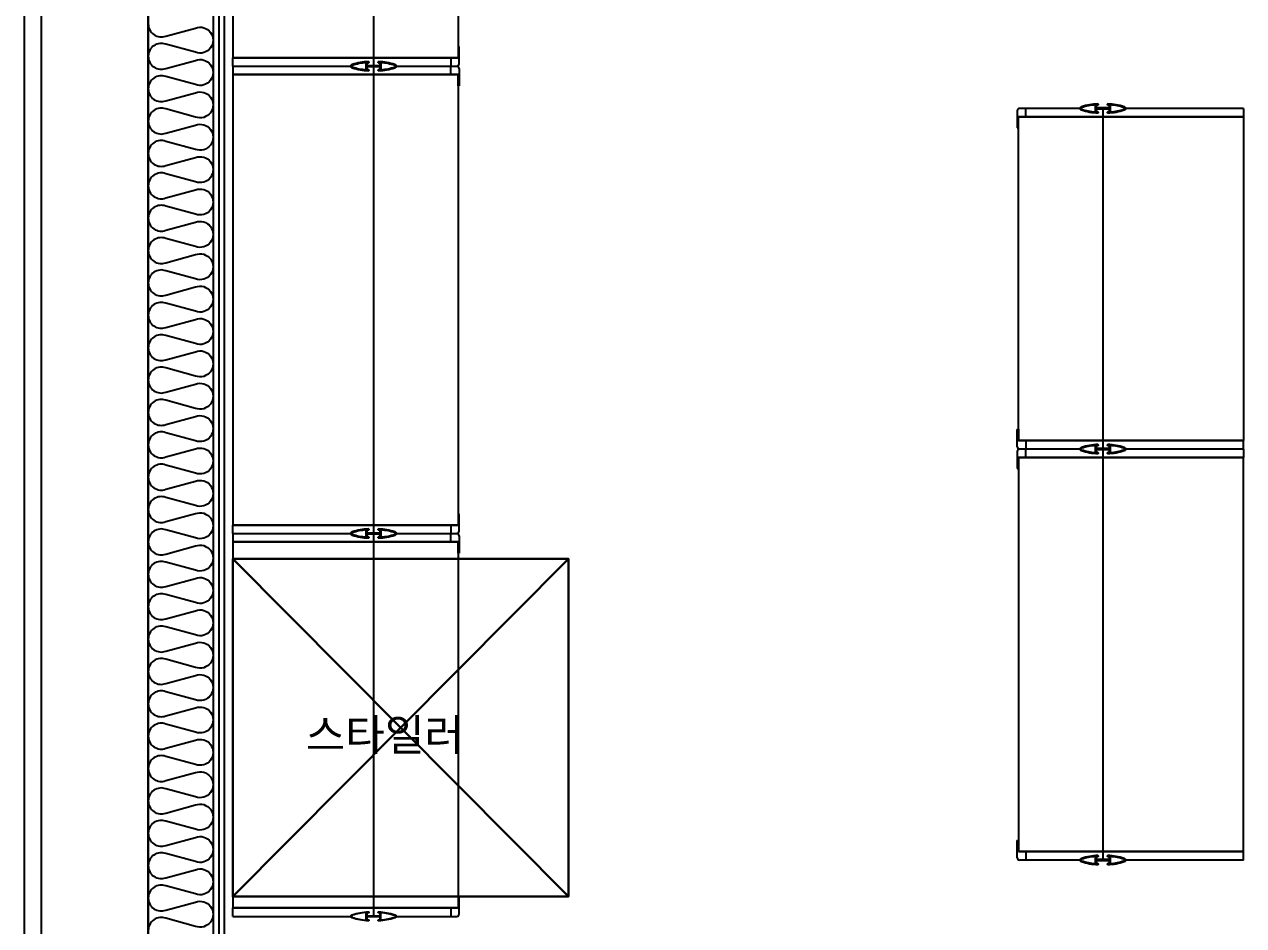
# Model space of a CAD drawing. Header units: millimetres. Extents: x -33000 to 294000, y 0 to 42408.
# Drawn here: x 259606 to 261771, y 15553 to 17154 of the extents above; entities that cross this region are included whole.
import ezdxf

# ---------------------------------------------------------------- set-up
doc = ezdxf.new("R2010")
doc.units = ezdxf.units.MM
doc.header["$LTSCALE"] = 50
doc.layers.add('arch', color=8, linetype='Continuous')
doc.styles.add('맑은 고딕', font='malgun.ttf')

# ---------------------------------------------------------------- blocks, each defined once
blk = doc.blocks.new('24122111')
at = {"linetype": 'ByBlock', "lineweight": 30}
for p, q in [((380381.2, 56616, -15.3), (379785.2, 56016, -15.3)), ((379785.2, 56616, -15.3), (380381.2, 56016, -15.3))]:
    blk.add_line(p, q, dxfattribs=at)
at = {"linetype": 'ByBlock', "lineweight": 30, "elevation": -15.3}
blk.add_lwpolyline([(379785.2, 56616), (380381.2, 56616), (380381.2, 56016), (379785.2, 56016)], close=True, dxfattribs=at)
at = {"style": '맑은 고딕'}
blk.add_text('스타일러', height=56, dxfattribs=at).set_placement((379914.8, 56275.2, -15.3))

msp = doc.modelspace()

# ---------------------------------------------------------------- linework, layer by layer
at = {"layer": 'arch', "ltscale": 25}
for p, q in [((259606.2, 8804.6), (259606.2, 18754.6)), ((259826.2, 18534.6), (259826.2, 8804.6)), ((259826.2, 10349.6), (259826.2, 18534.6)), ((259941.2, 18419.6), (259941.2, 10464.6)), ((259951.2, 18409.6), (259951.2, 10474.6)), ((259961.2, 18399.6), (259961.2, 10484.6)), ((260226.2, 17810.4), (260226.2, 15568.9)), ((259976.2, 17794.6), (259976.2, 17094.6)), ((260376.2, 17794.6), (260376.2, 17094.6)), ((260378.2, 17114.3), (260376.2, 17114.6)), ((260376.2, 17114.6), (260376.2, 17094.6)), ((260378.2, 17083.6), (260378.2, 17114.3)), ((260376.2, 17094.6), (259976.2, 17094.6)), ((259976.2, 17079.6), (259976.2, 17094.6)), ((260376.2, 17094.6), (260363.2, 17094.6)), ((260363.2, 17094.6), (260363.2, 17079.6)), ((259976.2, 17079.6), (259976.2, 17064.6)), ((260376.2, 17064.6), (259976.2, 17064.6)), ((259976.2, 17064.6), (259976.2, 16264.6)), ((260363.2, 17064.6), (260363.2, 17079.6)), ((260363.2, 17079.6), (260374.2, 17079.6)), ((260376.2, 17064.6), (260363.2, 17064.6)), ((260376.2, 17044.6), (260376.2, 17064.6)), ((260376.2, 17064.6), (260376.2, 16264.6)), ((260378.2, 17075.6), (260378.2, 17044.9)), ((260378.2, 17044.9), (260376.2, 17044.6)), ((261369.2, 17000.6), (261369.2, 16969.9)), ((261384.2, 17004.6), (261373.2, 17004.6)), ((261384.2, 16989.6), (261384.2, 17004.6)), ((261521.2, 17005.4), (261521.2, 15668.9)), ((261771.2, 17004.6), (261771.2, 16989.6)), ((261371.2, 16989.6), (261771.2, 16989.6)), ((261371.2, 16969.6), (261371.2, 16989.6)), ((261371.2, 16989.6), (261384.2, 16989.6)), ((261369.2, 16969.9), (261371.2, 16969.6)), ((261369.2, 16434.3), (261371.2, 16434.6)), ((261369.2, 16403.6), (261369.2, 16434.3)), ((261371.2, 16434.6), (261371.2, 16414.6)), ((261371.2, 16414.6), (261771.2, 16414.6)), ((261371.2, 16414.6), (261384.2, 16414.6)), ((261384.2, 16414.6), (261384.2, 16399.6)), ((261771.2, 16399.6), (261771.2, 16414.6)), ((261369.2, 16395.6), (261369.2, 16364.9)), ((261384.2, 16399.6), (261373.2, 16399.6)), ((261384.2, 16384.6), (261384.2, 16399.6)), ((261771.2, 16399.6), (261771.2, 16384.6)), ((261371.2, 16384.6), (261771.2, 16384.6)), ((261371.2, 16364.6), (261371.2, 16384.6)), ((261371.2, 16384.6), (261384.2, 16384.6)), ((261369.2, 16364.9), (261371.2, 16364.6)), ((260378.2, 16284.3), (260376.2, 16284.6)), ((260376.2, 16284.6), (260376.2, 16264.6)), ((260378.2, 16253.6), (260378.2, 16284.3)), ((260376.2, 16264.6), (259976.2, 16264.6)), ((259976.2, 16249.6), (259976.2, 16264.6)), ((260376.2, 16264.6), (260363.2, 16264.6)), ((260363.2, 16264.6), (260363.2, 16249.6)), ((259976.2, 16249.6), (259976.2, 16234.6)), ((260363.2, 16234.6), (260363.2, 16249.6)), ((260363.2, 16249.6), (260374.2, 16249.6)), ((260378.2, 16245.6), (260378.2, 16214.9)), ((260376.2, 16234.6), (259976.2, 16234.6)), ((259976.2, 16234.6), (259976.2, 15584.6)), ((260376.2, 16234.6), (260363.2, 16234.6)), ((260376.2, 16214.6), (260376.2, 16234.6)), ((260376.2, 16234.6), (260376.2, 15584.6)), ((260378.2, 16214.9), (260376.2, 16214.6)), ((261369.2, 15704.3), (261371.2, 15704.6)), ((261369.2, 15673.6), (261369.2, 15704.3)), ((261371.2, 15704.6), (261371.2, 15684.6)), ((261371.2, 15684.6), (261771.2, 15684.6)), ((261371.2, 15684.6), (261384.2, 15684.6)), ((261384.2, 15684.6), (261384.2, 15669.6)), ((261771.2, 15669.6), (261771.2, 15684.6)), ((261384.2, 15669.6), (261373.2, 15669.6)), ((260378.2, 15604.3), (260376.2, 15604.6)), ((260376.2, 15604.6), (260376.2, 15584.6)), ((260378.2, 15573.6), (260378.2, 15604.3)), ((260376.2, 15584.6), (259976.2, 15584.6)), ((259976.2, 15569.6), (259976.2, 15584.6)), ((260376.2, 15584.6), (260363.2, 15584.6)), ((260363.2, 15584.6), (260363.2, 15569.6)), ((260363.2, 15569.6), (260374.2, 15569.6))]:
    msp.add_line(p, q, dxfattribs=at)
at = {"layer": 'arch'}
msp.add_line((259636.2, 18504.6), (259636.2, 13054.6), dxfattribs=at)
at = {"layer": 'arch', "ltscale": 25}
msp.add_lwpolyline([(259826.2, 17154.6, 0.524856), (259857.4, 17133.1), (259910, 17147.4, -1.449198), (259910, 17104.3), (259857.4, 17118.6, 0.524856), (259826.2, 17097.1, 0.524856), (259857.4, 17075.6), (259910, 17089.9, -1.449198), (259910, 17046.8), (259857.4, 17061.1, 0.524856), (259826.2, 17039.6, 0.524856), (259857.4, 17018.1), (259910, 17032.4, -1.449198), (259910, 16989.3), (259857.4, 17003.6, 0.524856), (259826.2, 16982.1, 0.524856), (259857.4, 16960.6), (259910, 16974.9, -1.449198), (259910, 16931.8), (259857.4, 16946.1, 0.524856), (259826.2, 16924.6, 0.524856), (259857.4, 16903.1), (259910, 16917.4, -1.449198), (259910, 16874.3), (259857.4, 16888.6, 0.524856), (259826.2, 16867.1, 0.524856), (259857.4, 16845.6), (259910, 16859.9, -1.449198), (259910, 16816.8), (259857.4, 16831.1, 0.524856), (259826.2, 16809.6, 0.524856), (259857.4, 16788.1), (259910, 16802.4, -1.449198), (259910, 16759.3), (259857.4, 16773.6, 0.524856), (259826.2, 16752.1, 0.524856), (259857.4, 16730.6), (259910, 16744.9, -1.449198), (259910, 16701.8), (259857.4, 16716.1, 0.524856), (259826.2, 16694.6, 0.524856), (259857.4, 16673.1), (259910, 16687.4, -1.449198), (259910, 16644.3), (259857.4, 16658.6, 0.524856), (259826.2, 16637.1, 0.524856), (259857.4, 16615.6), (259910, 16629.9, -1.449198), (259910, 16586.8), (259857.4, 16601.1, 0.524856), (259826.2, 16579.6, 0.524856), (259857.4, 16558.1), (259910, 16572.4, -1.449198), (259910, 16529.3), (259857.4, 16543.6, 0.524856), (259826.2, 16522.1, 0.524856), (259857.4, 16500.6), (259910, 16514.9, -1.449198), (259910, 16471.8), (259857.4, 16486.1, 0.524856), (259826.2, 16464.6, 0.524856), (259857.4, 16443.1), (259910, 16457.4, -1.449198), (259910, 16414.3), (259857.4, 16428.6, 0.524856), (259826.2, 16407.1, 0.524856), (259857.4, 16385.6), (259910, 16399.9, -1.449198), (259910, 16356.8), (259857.4, 16371.1, 0.524856), (259826.2, 16349.6, 0.524856), (259857.4, 16328.1), (259910, 16342.4, -1.449198), (259910, 16299.3), (259857.4, 16313.6, 0.524856), (259826.2, 16292.1, 0.524856), (259857.4, 16270.6), (259910, 16284.9, -1.449198), (259910, 16241.8), (259857.4, 16256.1, 0.524856), (259826.2, 16234.6, 0.524856), (259857.4, 16213.1), (259910, 16227.4, -1.449198), (259910, 16184.3), (259857.4, 16198.6, 0.524856), (259826.2, 16177.1, 0.524856), (259857.4, 16155.6), (259910, 16169.9, -1.449198), (259910, 16126.8), (259857.4, 16141.1, 0.524856), (259826.2, 16119.6, 0.524856), (259857.4, 16098.1), (259910, 16112.4, -1.449198), (259910, 16069.3), (259857.4, 16083.6, 0.524856), (259826.2, 16062.1, 0.524856), (259857.4, 16040.6), (259910, 16054.9, -1.449198), (259910, 16011.8), (259857.4, 16026.1, 0.524856), (259826.2, 16004.6, 0.524856), (259857.4, 15983.1), (259910, 15997.4, -1.449198), (259910, 15954.3), (259857.4, 15968.6, 0.524856), (259826.2, 15947.1, 0.524856), (259857.4, 15925.6), (259910, 15939.9, -1.449198), (259910, 15896.8), (259857.4, 15911.1, 0.524856), (259826.2, 15889.6, 0.524856), (259857.4, 15868.1), (259910, 15882.4, -1.449198), (259910, 15839.3), (259857.4, 15853.6, 0.524856), (259826.2, 15832.1, 0.524856), (259857.4, 15810.6), (259910, 15824.9, -1.449198), (259910, 15781.8), (259857.4, 15796.1, 0.524856), (259826.2, 15774.6, 0.524856), (259857.4, 15753.1), (259910, 15767.4, -1.449198), (259910, 15724.3), (259857.4, 15738.6, 0.524856), (259826.2, 15717.1, 0.524856), (259857.4, 15695.6), (259910, 15709.9, -1.449198), (259910, 15666.8), (259857.4, 15681.1, 0.524856), (259826.2, 15659.6, 0.524856), (259857.4, 15638.1), (259910, 15652.4, -1.449198), (259910, 15609.3), (259857.4, 15623.6, 0.524856), (259826.2, 15602.1, 0.524856), (259857.4, 15580.6), (259910, 15594.9, -1.449198), (259910, 15551.8), (259857.4, 15566.1, 0.524856), (259826.2, 15544.6, 0.524856)], format="xyb", dxfattribs=at)
at = {"layer": 'arch', "ltscale": 25, "elevation": 0}
for points in [[(260371.2, 17094.6), (259976.2, 17094.6)], [(259976.2, 17094.6), (260376.2, 17094.6)], [(259976.2, 17079.6), (260186.2, 17079.6)], [(260371.2, 17064.6), (259976.2, 17064.6)], [(259976.2, 17064.6), (260376.2, 17064.6)], [(260266.2, 17079.6), (260374.2, 17079.6)], [(260371.2, 16264.6), (259976.2, 16264.6)], [(259976.2, 16264.6), (260376.2, 16264.6)], [(259976.2, 16249.6), (260186.2, 16249.6)], [(260266.2, 16249.6), (260374.2, 16249.6)], [(260371.2, 16234.6), (259976.2, 16234.6)], [(259976.2, 16234.6), (260376.2, 16234.6)], [(260371.2, 15584.6), (259976.2, 15584.6)], [(259976.2, 15584.6), (260376.2, 15584.6)], [(259976.2, 15569.6), (260186.2, 15569.6)], [(260266.2, 15569.6), (260374.2, 15569.6)]]:
    msp.add_lwpolyline(points, dxfattribs=at)
for points in [[(260188.2, 17076.8, 0.073891), (260217.2, 17071.6, 0.422671), (260217.7, 17072.1), (260217.7, 17072.9, 0.414214), (260217.2, 17073.4), (260214.2, 17073.4), (260214.2, 17078.9), (260238.2, 17078.9), (260238.2, 17073.4), (260235.2, 17073.4, 0.414214), (260234.7, 17072.9), (260234.7, 17072.1, 0.422671), (260235.2, 17071.6, 0.073891), (260264.2, 17076.8, 0.719192), (260264.2, 17082.4, 0.073891), (260235.2, 17087.6, 0.422671), (260234.7, 17087.1), (260234.7, 17086.3, 0.414214), (260235.2, 17085.8), (260238.2, 17085.8), (260238.2, 17080.4), (260214.2, 17080.4), (260214.2, 17085.8), (260217.2, 17085.8, 0.414214), (260217.7, 17086.3), (260217.7, 17087.1, 0.422671), (260217.2, 17087.6, 0.073891), (260188.2, 17082.4, 0.719192)], [(260188.2, 17082.4, -0.073891), (260217.2, 17087.6, -0.422671), (260217.7, 17087.1), (260217.7, 17086.3, -0.414214), (260217.2, 17085.8), (260214.2, 17085.8), (260214.2, 17080.4), (260238.2, 17080.4), (260238.2, 17085.8), (260235.2, 17085.8, -0.414214), (260234.7, 17086.3), (260234.7, 17087.1, -0.422671), (260235.2, 17087.6, -0.073891), (260264.2, 17082.4, -0.719192), (260264.2, 17076.8, -0.073891), (260235.2, 17071.6, -0.422671), (260234.7, 17072.1), (260234.7, 17072.9, -0.414214), (260235.2, 17073.4), (260238.2, 17073.4), (260238.2, 17078.9), (260214.2, 17078.9), (260214.2, 17073.4), (260217.2, 17073.4, -0.414214), (260217.7, 17072.9), (260217.7, 17072.1, -0.422671), (260217.2, 17071.6, -0.073891), (260188.2, 17076.8, -0.719192)], [(260213.2, 17072.8, -0.063692), (260188.6, 17077.7, -0.719192), (260188.6, 17081.5, -0.063692), (260213.2, 17086.4)], [(260213.2, 17086.4, 0.063692), (260188.6, 17081.5, 0.719192), (260188.6, 17077.7, 0.063692), (260213.2, 17072.8)], [(260239.2, 17072.8, 0.063692), (260263.8, 17077.7, 0.719192), (260263.8, 17081.5, 0.063692), (260239.2, 17086.4)], [(260239.2, 17086.4, -0.063692), (260263.8, 17081.5, -0.719192), (260263.8, 17077.7, -0.063692), (260239.2, 17072.8)], [(260188.2, 16246.8, 0.073891), (260217.2, 16241.6, 0.422671), (260217.7, 16242.1), (260217.7, 16242.9, 0.414214), (260217.2, 16243.4), (260214.2, 16243.4), (260214.2, 16248.9), (260238.2, 16248.9), (260238.2, 16243.4), (260235.2, 16243.4, 0.414214), (260234.7, 16242.9), (260234.7, 16242.1, 0.422671), (260235.2, 16241.6, 0.073891), (260264.2, 16246.8, 0.719192), (260264.2, 16252.4, 0.073891), (260235.2, 16257.6, 0.422671), (260234.7, 16257.1), (260234.7, 16256.3, 0.414214), (260235.2, 16255.8), (260238.2, 16255.8), (260238.2, 16250.4), (260214.2, 16250.4), (260214.2, 16255.8), (260217.2, 16255.8, 0.414214), (260217.7, 16256.3), (260217.7, 16257.1, 0.422671), (260217.2, 16257.6, 0.073891), (260188.2, 16252.4, 0.719192)], [(260188.2, 16252.4, -0.073891), (260217.2, 16257.6, -0.422671), (260217.7, 16257.1), (260217.7, 16256.3, -0.414214), (260217.2, 16255.8), (260214.2, 16255.8), (260214.2, 16250.4), (260238.2, 16250.4), (260238.2, 16255.8), (260235.2, 16255.8, -0.414214), (260234.7, 16256.3), (260234.7, 16257.1, -0.422671), (260235.2, 16257.6, -0.073891), (260264.2, 16252.4, -0.719192), (260264.2, 16246.8, -0.073891), (260235.2, 16241.6, -0.422671), (260234.7, 16242.1), (260234.7, 16242.9, -0.414214), (260235.2, 16243.4), (260238.2, 16243.4), (260238.2, 16248.9), (260214.2, 16248.9), (260214.2, 16243.4), (260217.2, 16243.4, -0.414214), (260217.7, 16242.9), (260217.7, 16242.1, -0.422671), (260217.2, 16241.6, -0.073891), (260188.2, 16246.8, -0.719192)], [(260213.2, 16242.8, -0.063692), (260188.6, 16247.7, -0.719192), (260188.6, 16251.5, -0.063692), (260213.2, 16256.4)], [(260213.2, 16256.4, 0.063692), (260188.6, 16251.5, 0.719192), (260188.6, 16247.7, 0.063692), (260213.2, 16242.8)], [(260239.2, 16242.8, 0.063692), (260263.8, 16247.7, 0.719192), (260263.8, 16251.5, 0.063692), (260239.2, 16256.4)], [(260239.2, 16256.4, -0.063692), (260263.8, 16251.5, -0.719192), (260263.8, 16247.7, -0.063692), (260239.2, 16242.8)], [(260188.2, 15572.4, -0.073891), (260217.2, 15577.6, -0.422671), (260217.7, 15577.1), (260217.7, 15576.3, -0.414214), (260217.2, 15575.8), (260214.2, 15575.8), (260214.2, 15570.4), (260238.2, 15570.4), (260238.2, 15575.8), (260235.2, 15575.8, -0.414214), (260234.7, 15576.3), (260234.7, 15577.1, -0.422671), (260235.2, 15577.6, -0.073891), (260264.2, 15572.4, -0.719192), (260264.2, 15566.8, -0.073891), (260235.2, 15561.6, -0.422671), (260234.7, 15562.1), (260234.7, 15562.9, -0.414214), (260235.2, 15563.4), (260238.2, 15563.4), (260238.2, 15568.9), (260214.2, 15568.9), (260214.2, 15563.4), (260217.2, 15563.4, -0.414214), (260217.7, 15562.9), (260217.7, 15562.1, -0.422671), (260217.2, 15561.6, -0.073891), (260188.2, 15566.8, -0.719192)], [(260213.2, 15576.4, 0.063692), (260188.6, 15571.5, 0.719192), (260188.6, 15567.7, 0.063692), (260213.2, 15562.8)], [(260239.2, 15576.4, -0.063692), (260263.8, 15571.5, -0.719192), (260263.8, 15567.7, -0.063692), (260239.2, 15562.8)]]:
    msp.add_lwpolyline(points, format="xyb", close=True, dxfattribs=at)
at = {"layer": 'arch', "ltscale": 25}
for points in [[(261481.2, 17004.6), (261373.2, 17004.6)], [(261771.2, 17004.6), (261561.2, 17004.6)], [(261771.2, 16989.6), (261371.2, 16989.6)], [(261376.2, 16989.6), (261771.2, 16989.6)], [(261771.2, 16414.6), (261371.2, 16414.6)], [(261376.2, 16414.6), (261771.2, 16414.6)], [(261481.2, 16399.6), (261373.2, 16399.6)], [(261771.2, 16399.6), (261561.2, 16399.6)], [(261771.2, 16384.6), (261371.2, 16384.6)], [(261376.2, 16384.6), (261771.2, 16384.6)], [(261771.2, 15684.6), (261371.2, 15684.6)], [(261376.2, 15684.6), (261771.2, 15684.6)], [(261481.2, 15669.6), (261373.2, 15669.6)], [(261771.2, 15669.6), (261561.2, 15669.6)]]:
    msp.add_lwpolyline(points, dxfattribs=at)
for points in [[(261559.2, 17001.8, -0.073891), (261530.2, 16996.6, -0.422671), (261529.7, 16997.1), (261529.7, 16997.9, -0.414214), (261530.2, 16998.4), (261533.2, 16998.4), (261533.2, 17003.9), (261509.2, 17003.9), (261509.2, 16998.4), (261512.2, 16998.4, -0.414214), (261512.7, 16997.9), (261512.7, 16997.1, -0.422671), (261512.2, 16996.6, -0.073891), (261483.3, 17001.8, -0.719192), (261483.3, 17007.4, -0.073891), (261512.2, 17012.6, -0.422671), (261512.7, 17012.1), (261512.7, 17011.3, -0.414214), (261512.2, 17010.8), (261509.2, 17010.8), (261509.2, 17005.4), (261533.2, 17005.4), (261533.2, 17010.8), (261530.2, 17010.8, -0.414214), (261529.7, 17011.3), (261529.7, 17012.1, -0.422671), (261530.2, 17012.6, -0.073891), (261559.2, 17007.4, -0.719192)], [(261559.2, 17007.4, 0.073891), (261530.2, 17012.6, 0.422671), (261529.7, 17012.1), (261529.7, 17011.3, 0.414214), (261530.2, 17010.8), (261533.2, 17010.8), (261533.2, 17005.4), (261509.2, 17005.4), (261509.2, 17010.8), (261512.2, 17010.8, 0.414214), (261512.7, 17011.3), (261512.7, 17012.1, 0.422671), (261512.2, 17012.6, 0.073891), (261483.3, 17007.4, 0.719192), (261483.3, 17001.8, 0.073891), (261512.2, 16996.6, 0.422671), (261512.7, 16997.1), (261512.7, 16997.9, 0.414214), (261512.2, 16998.4), (261509.2, 16998.4), (261509.2, 17003.9), (261533.2, 17003.9), (261533.2, 16998.4), (261530.2, 16998.4, 0.414214), (261529.7, 16997.9), (261529.7, 16997.1, 0.422671), (261530.2, 16996.6, 0.073891), (261559.2, 17001.8, 0.719192)], [(261508.2, 16997.8, -0.063692), (261483.6, 17002.7, -0.719192), (261483.6, 17006.5, -0.063692), (261508.2, 17011.4)], [(261508.2, 17011.4, 0.063692), (261483.6, 17006.5, 0.719192), (261483.6, 17002.7, 0.063692), (261508.2, 16997.8)], [(261534.2, 16997.8, 0.063692), (261558.8, 17002.7, 0.719192), (261558.8, 17006.5, 0.063692), (261534.2, 17011.4)], [(261534.2, 17011.4, -0.063692), (261558.8, 17006.5, -0.719192), (261558.8, 17002.7, -0.063692), (261534.2, 16997.8)], [(261559.2, 16396.8, -0.073891), (261530.2, 16391.6, -0.422671), (261529.7, 16392.1), (261529.7, 16392.9, -0.414214), (261530.2, 16393.4), (261533.2, 16393.4), (261533.2, 16398.9), (261509.2, 16398.9), (261509.2, 16393.4), (261512.2, 16393.4, -0.414214), (261512.7, 16392.9), (261512.7, 16392.1, -0.422671), (261512.2, 16391.6, -0.073891), (261483.3, 16396.8, -0.719192), (261483.3, 16402.4, -0.073891), (261512.2, 16407.6, -0.422671), (261512.7, 16407.1), (261512.7, 16406.3, -0.414214), (261512.2, 16405.8), (261509.2, 16405.8), (261509.2, 16400.4), (261533.2, 16400.4), (261533.2, 16405.8), (261530.2, 16405.8, -0.414214), (261529.7, 16406.3), (261529.7, 16407.1, -0.422671), (261530.2, 16407.6, -0.073891), (261559.2, 16402.4, -0.719192)], [(261559.2, 16402.4, 0.073891), (261530.2, 16407.6, 0.422671), (261529.7, 16407.1), (261529.7, 16406.3, 0.414214), (261530.2, 16405.8), (261533.2, 16405.8), (261533.2, 16400.4), (261509.2, 16400.4), (261509.2, 16405.8), (261512.2, 16405.8, 0.414214), (261512.7, 16406.3), (261512.7, 16407.1, 0.422671), (261512.2, 16407.6, 0.073891), (261483.3, 16402.4, 0.719192), (261483.3, 16396.8, 0.073891), (261512.2, 16391.6, 0.422671), (261512.7, 16392.1), (261512.7, 16392.9, 0.414214), (261512.2, 16393.4), (261509.2, 16393.4), (261509.2, 16398.9), (261533.2, 16398.9), (261533.2, 16393.4), (261530.2, 16393.4, 0.414214), (261529.7, 16392.9), (261529.7, 16392.1, 0.422671), (261530.2, 16391.6, 0.073891), (261559.2, 16396.8, 0.719192)], [(261508.2, 16392.8, -0.063692), (261483.6, 16397.7, -0.719192), (261483.6, 16401.5, -0.063692), (261508.2, 16406.4)], [(261508.2, 16406.4, 0.063692), (261483.6, 16401.5, 0.719192), (261483.6, 16397.7, 0.063692), (261508.2, 16392.8)], [(261534.2, 16392.8, 0.063692), (261558.8, 16397.7, 0.719192), (261558.8, 16401.5, 0.063692), (261534.2, 16406.4)], [(261534.2, 16406.4, -0.063692), (261558.8, 16401.5, -0.719192), (261558.8, 16397.7, -0.063692), (261534.2, 16392.8)], [(261559.2, 15666.8, -0.073891), (261530.2, 15661.6, -0.422671), (261529.7, 15662.1), (261529.7, 15662.9, -0.414214), (261530.2, 15663.4), (261533.2, 15663.4), (261533.2, 15668.9), (261509.2, 15668.9), (261509.2, 15663.4), (261512.2, 15663.4, -0.414214), (261512.7, 15662.9), (261512.7, 15662.1, -0.422671), (261512.2, 15661.6, -0.073891), (261483.3, 15666.8, -0.719192), (261483.3, 15672.4, -0.073891), (261512.2, 15677.6, -0.422671), (261512.7, 15677.1), (261512.7, 15676.3, -0.414214), (261512.2, 15675.8), (261509.2, 15675.8), (261509.2, 15670.4), (261533.2, 15670.4), (261533.2, 15675.8), (261530.2, 15675.8, -0.414214), (261529.7, 15676.3), (261529.7, 15677.1, -0.422671), (261530.2, 15677.6, -0.073891), (261559.2, 15672.4, -0.719192)], [(261559.2, 15672.4, 0.073891), (261530.2, 15677.6, 0.422671), (261529.7, 15677.1), (261529.7, 15676.3, 0.414214), (261530.2, 15675.8), (261533.2, 15675.8), (261533.2, 15670.4), (261509.2, 15670.4), (261509.2, 15675.8), (261512.2, 15675.8, 0.414214), (261512.7, 15676.3), (261512.7, 15677.1, 0.422671), (261512.2, 15677.6, 0.073891), (261483.3, 15672.4, 0.719192), (261483.3, 15666.8, 0.073891), (261512.2, 15661.6, 0.422671), (261512.7, 15662.1), (261512.7, 15662.9, 0.414214), (261512.2, 15663.4), (261509.2, 15663.4), (261509.2, 15668.9), (261533.2, 15668.9), (261533.2, 15663.4), (261530.2, 15663.4, 0.414214), (261529.7, 15662.9), (261529.7, 15662.1, 0.422671), (261530.2, 15661.6, 0.073891), (261559.2, 15666.8, 0.719192)], [(261508.2, 15662.8, -0.063692), (261483.6, 15667.7, -0.719192), (261483.6, 15671.5, -0.063692), (261508.2, 15676.4)], [(261508.2, 15676.4, 0.063692), (261483.6, 15671.5, 0.719192), (261483.6, 15667.7, 0.063692), (261508.2, 15662.8)], [(261534.2, 15662.8, 0.063692), (261558.8, 15667.7, 0.719192), (261558.8, 15671.5, 0.063692), (261534.2, 15676.4)], [(261534.2, 15676.4, -0.063692), (261558.8, 15671.5, -0.719192), (261558.8, 15667.7, -0.063692), (261534.2, 15662.8)]]:
    msp.add_lwpolyline(points, format="xyb", close=True, dxfattribs=at)
for points in [[(261771.2, 16414.6), (261371.2, 16414.6), (261371.2, 16989.6), (261771.2, 16989.6)], [(261371.2, 15684.6), (261771.2, 15684.6), (261771.2, 16384.6), (261371.2, 16384.6)]]:
    msp.add_lwpolyline(points, close=True, dxfattribs=at)
for centre, start, end in [((260374.2, 17083.6), 270, 0), ((260374.2, 17075.6), 0, 90), ((261373.2, 17000.6), 90, 180), ((261373.2, 16403.6), 180, 270), ((261373.2, 16395.6), 90, 180), ((260374.2, 16253.6), 270, 0), ((260374.2, 16245.6), 0, 90), ((261373.2, 15673.6), 180, 270), ((260374.2, 15573.6), 270, 0)]:
    msp.add_arc(centre, 4, start, end, dxfattribs=at)

# ---------------------------------------------------------------- block references
msp.add_blockref('24122111', (-119809, -40411.4), dxfattribs=at)

doc.saveas('drawing.dxf')
